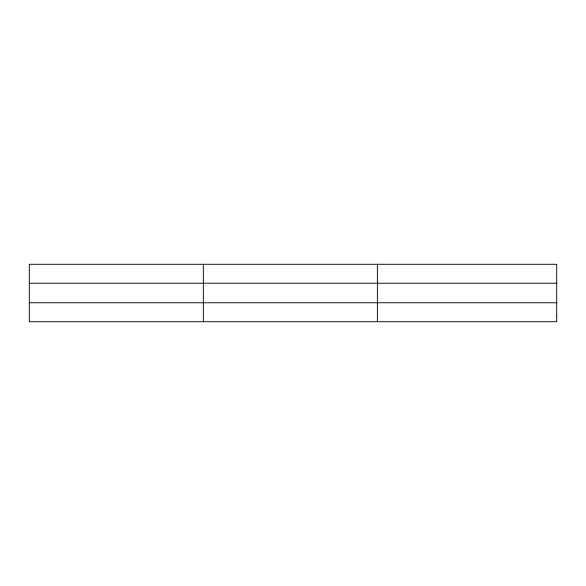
<?xml version="1.0" encoding="UTF-8"?>
<svg xmlns="http://www.w3.org/2000/svg" width="586" height="586" viewBox="0 0 586 586"><rect width="100%" height="100%" fill="white"/><g stroke="black" fill="none" stroke-linecap="round" stroke-linejoin="round"><path stroke-width="0.88" d="M203.342 264.279L203.342 321.721M377.384 264.279L377.384 321.721M29.3 283.236L556.7 283.236M29.3 302.764L556.7 302.764M556.7 315.407L556.7 321.721L29.3 321.721L29.3 264.279L556.7 264.279L556.7 315.407"/></g></svg>
